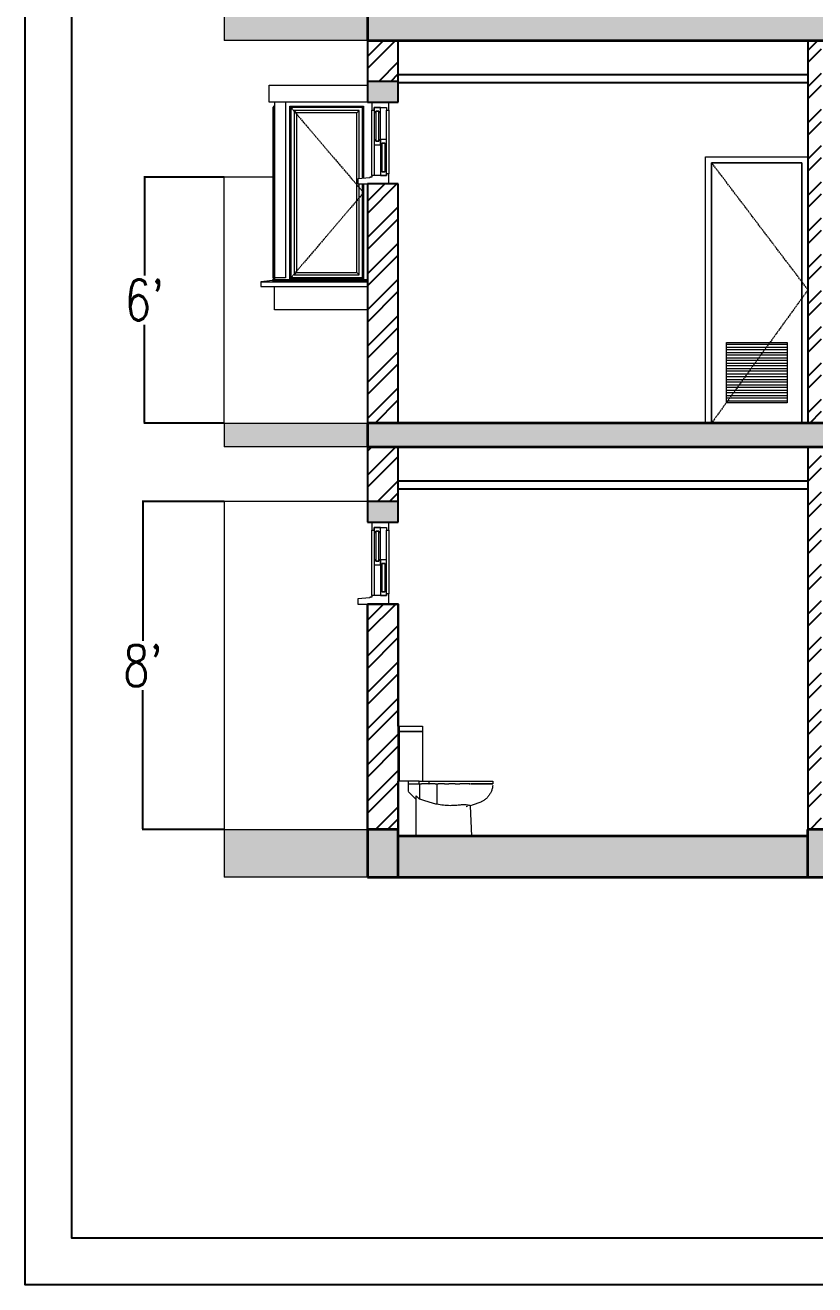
# Model space of a CAD drawing. Header units: inches. Extents: x 13884 to 18519, y 5853 to 8310.
# Drawn here: x 13884 to 14115.3, y 5852.9 to 6221.7 of the extents above; entities that cross this region are included whole.
import ezdxf

# ---------------------------------------------------------------- set-up
doc = ezdxf.new("R2010")
doc.units = ezdxf.units.IN
doc.header["$LTSCALE"] = 0.5
doc.header["$MEASUREMENT"] = 0
doc.linetypes.add('Centre', pattern=[1.25, 0.25, -0.1875, 0.625, -0.1875])
for name, color, linetype, lineweight in [('A-CLNGSUM', 5, 'Continuous', 9), ('A-DOORSYM', 1, 'Continuous', 9), ('A-FLOROTM', 6, 'Continuous', 9), ('A-GLAZIDM', 6, 'Continuous', 9), ('A-WALL', 2, 'Continuous', 9), ('P-SANRFIM', 6, 'Continuous', 9)]:
    doc.layers.add(name, color=color, linetype=linetype, lineweight=lineweight)
doc.layers.add('Template', color=7, linetype='Continuous')
doc.styles.get("Standard").update_dxf_attribs({"font": 'romans.shx', "width": 0.75})
doc.dimstyles.get("Standard").update_dxf_attribs({"dimtxt": 0.18, "dimasz": 0.18, "dimexe": 0.18, "dimexo": 0.0625, "dimgap": 0.09, "dimtad": 0, "dimtih": 1, "dimtoh": 1, "dimdec": 4, "dimzin": 0, "dimdsep": 46, "dimtxsty": 'Standard', "dimcen": 0.09, "dimadec": 0, "dimazin": 0, "dimtfac": 1, "dimtdec": 4, "dimtofl": 0, "dimtmove": 0, "dimatfit": 3, "dimfxl": 0, "dimtolj": 1, "dimtzin": 0, "dimarcsym": 0})
pattern_1 = [(45, (14598.2434, 5982.607), (-5.3033, 5.3033), []), (45, (14601.779, 5982.607), (-5.3033, 5.3033), [])]

# ---------------------------------------------------------------- blocks, each defined once
blk = doc.blocks.new('Concept - Sash - W4-132859-Section 1')
at = {"layer": 'A-GLAZIDM', "color": 252, "lineweight": 18}
for p, q in [((-339.17, 104), (-344.13, 104)), ((-344.13, 104), (-344.13, 101.64)), ((-339.17, 101.64), (-339.17, 104)), ((-344.13, 101.64), (-343.42, 101.64)), ((-343.42, 101.64), (-343.42, 102.43)), ((-343.42, 102.43), (-339.88, 102.43)), ((-341.65, 102.43), (-343.42, 102.43)), ((-343.42, 102.43), (-343.42, 100.97)), ((-343.42, 100.97), (-343.01, 100.97)), ((-342.06, 101.36), (-343.01, 101.36)), ((-343.01, 101.36), (-343.01, 92.57)), ((-343.01, 100.97), (-343.01, 101.36)), ((-343.01, 101.36), (-342.06, 101.36)), ((-342.06, 92.57), (-342.06, 101.36)), ((-342.06, 101.36), (-342.06, 100.97)), ((-342.06, 100.97), (-341.65, 100.97)), ((-341.65, 100.97), (-341.65, 102.43)), ((-339.88, 102.43), (-339.88, 101.64)), ((-339.88, 101.64), (-339.17, 101.64)), ((-343.01, 92.97), (-343.42, 92.97)), ((-343.42, 92.97), (-343.42, 91.51)), ((-343.01, 92.57), (-343.01, 92.97)), ((-343.01, 92.57), (-342.06, 92.57)), ((-342.06, 92.57), (-343.01, 92.57)), ((-341.65, 92.97), (-342.06, 92.97)), ((-342.06, 92.97), (-342.06, 92.57)), ((-339.88, 92.98), (-341.65, 92.98)), ((-341.65, 92.98), (-341.65, 91.52)), ((-341.65, 91.51), (-341.65, 92.97)), ((-339.88, 91.52), (-339.88, 92.98)), ((-343.42, 91.51), (-341.65, 91.51)), ((-341.65, 91.52), (-341.24, 91.52)), ((-340.29, 91.92), (-341.24, 91.92)), ((-341.24, 91.92), (-341.24, 83.55)), ((-341.24, 91.52), (-341.24, 91.92)), ((-341.24, 91.92), (-340.29, 91.92)), ((-340.29, 83.55), (-340.29, 91.92)), ((-340.29, 91.92), (-340.29, 91.52)), ((-340.29, 91.52), (-339.88, 91.52)), ((-344.72, 81.83), (-348.27, 81.55)), ((-348.27, 81.55), (-348.27, 80)), ((-344.13, 82.01), (-344.72, 81.98)), ((-344.72, 81.98), (-344.72, 81.83)), ((-339.88, 82.48), (-344.13, 82.48)), ((-344.13, 82.48), (-344.13, 82.01)), ((-341.24, 83.94), (-341.65, 83.94)), ((-341.65, 83.94), (-341.65, 82.48)), ((-341.65, 82.48), (-339.88, 82.48)), ((-341.24, 83.55), (-341.24, 83.94)), ((-341.24, 83.55), (-340.29, 83.55)), ((-340.29, 83.55), (-341.24, 83.55)), ((-339.88, 83.94), (-340.29, 83.94)), ((-340.29, 83.94), (-340.29, 83.55)), ((-339.88, 82.48), (-339.88, 83.94)), ((-339.17, 82.95), (-339.88, 82.95)), ((-339.88, 82.95), (-339.88, 82.48)), ((-339.17, 80), (-339.17, 82.95)), ((-348.27, 80), (-339.17, 80))]:
    blk.add_line(p, q, dxfattribs=at)
at = {"layer": 'A-GLAZIDM', "color": 252}
for p, q in [((-344.13, 82.48), (-344.13, 101.64)), ((-343.42, 100.97), (-343.42, 92.97)), ((-341.65, 92.98), (-341.65, 100.97)), ((-339.88, 92.98), (-339.88, 101.64)), ((-339.17, 101.64), (-339.17, 82.95)), ((-343.42, 91.51), (-343.42, 82.48)), ((-341.65, 91.51), (-341.65, 83.94)), ((-339.88, 83.94), (-339.88, 91.52))]:
    blk.add_line(p, q, dxfattribs=at)
blk = doc.blocks.new('WC w Cistern _5_ - 540 x 360mm-140452-Section 1')
at = {"layer": 'P-SANRFIM', "color": 7}
for p, q in [((-336.39, 46.28), (-336.04, 46.28)), ((-336.39, 46.28), (-336.39, 44.71)), ((-336.04, 44.71), (-336.39, 44.71)), ((-336.39, 44.71), (-336.04, 44.71)), ((-336.39, 44.71), (-336.39, 30.14)), ((-336.04, 46.28), (-335.54, 46.28)), ((-336.04, 44.71), (-336.04, 46.28)), ((-335.54, 44.71), (-336.04, 44.71)), ((-336.04, 44.71), (-335.54, 44.71)), ((-336.04, 30.14), (-336.04, 44.71)), ((-335.54, 46.28), (-333.42, 46.28)), ((-333.42, 44.71), (-335.54, 44.71)), ((-335.54, 44.71), (-333.42, 44.71)), ((-333.42, 46.28), (-331.9, 46.28)), ((-331.9, 44.71), (-333.42, 44.71)), ((-333.42, 44.71), (-331.9, 44.71)), ((-331.9, 46.28), (-330.69, 46.28)), ((-330.69, 44.71), (-331.9, 44.71)), ((-331.9, 44.71), (-330.69, 44.71)), ((-330.69, 46.28), (-330.3, 46.28)), ((-330.3, 44.71), (-330.69, 44.71)), ((-330.69, 44.71), (-330.3, 44.71)), ((-330.3, 46.28), (-329.61, 46.28)), ((-329.61, 44.71), (-330.3, 44.71)), ((-330.3, 44.71), (-329.61, 44.71)), ((-329.61, 46.28), (-329.26, 46.28)), ((-329.26, 44.71), (-329.61, 44.71)), ((-329.61, 44.71), (-329.26, 44.71)), ((-329.21, 44.71), (-329.21, 46.28)), ((-329.21, 30.14), (-329.21, 44.71)), ((-336.04, 30.14), (-336.39, 30.14)), ((-335.54, 30.14), (-336.04, 30.14)), ((-333.42, 30.14), (-335.54, 30.14)), ((-333.42, 29.35), (-333.42, 30.14)), ((-331.9, 30.14), (-333.42, 30.14)), ((-330.69, 30.14), (-331.9, 30.14)), ((-330.3, 30.14), (-330.69, 30.14)), ((-330.27, 30.14), (-328.9, 30.14)), ((-330.27, 29.35), (-330.27, 30.14)), ((-328.9, 30.14), (-327.49, 30.14)), ((-327.49, 30.14), (-327.49, 29.35)), ((-327.39, 30.14), (-318.19, 30.14)), ((-327.39, 29.35), (-327.39, 30.14)), ((-318.19, 30.14), (-315.15, 30.14)), ((-315.15, 30.14), (-312.24, 30.14)), ((-312.24, 30.14), (-310.09, 30.14)), ((-310.09, 30.14), (-309.35, 30.14)), ((-309.35, 30.14), (-308.88, 30.14)), ((-308.88, 30.14), (-308.71, 30.14)), ((-308.71, 30.14), (-308.71, 29.35)), ((-333.42, 29.35), (-330.15, 29.35)), ((-333.42, 28.26), (-333.42, 29.35)), ((-333.42, 27.49), (-333.42, 28.26)), ((-333.42, 27.09), (-333.42, 27.49)), ((-331.17, 24.75), (-333.42, 27.04)), ((-331.17, 14), (-331.17, 25.82)), ((-330.15, 29.35), (-329.59, 29.35)), ((-330.15, 29.35), (-330.15, 28.5)), ((-330.15, 29.35), (-330.15, 28.06)), ((-330.15, 28.06), (-330.15, 26.83)), ((-330.15, 26.83), (-330.15, 24.82)), ((-328.55, 29.35), (-329.59, 29.35)), ((-327.49, 29.35), (-328.55, 29.35)), ((-327.49, 29.35), (-327.39, 29.35)), ((-325.6, 29.35), (-327.39, 29.35)), ((-325.59, 29.35), (-325.06, 29.35)), ((-325.06, 29.35), (-324.73, 29.35)), ((-325.06, 29.35), (-325.06, 28.55)), ((-325.06, 28.55), (-325.06, 27.75)), ((-325.06, 27.75), (-325.06, 26.98)), ((-325.06, 26.98), (-325.06, 26.23)), ((-325.06, 26.23), (-325.06, 25.54)), ((-322.91, 29.35), (-324.73, 29.35)), ((-322.91, 29.35), (-321.8, 29.35)), ((-321.8, 29.35), (-321.55, 29.35)), ((-319.7, 29.35), (-321.55, 29.35)), ((-319.7, 29.35), (-318.53, 29.35)), ((-318.53, 29.35), (-318.36, 29.35)), ((-318.19, 29.35), (-318.37, 29.35)), ((-315.32, 29.35), (-318.19, 29.35)), ((-315.59, 29.35), (-315.32, 29.35)), ((-315.15, 29.35), (-312.24, 29.35)), ((-312.24, 29.35), (-315.15, 29.35)), ((-310.09, 29.35), (-312.24, 29.35)), ((-310.09, 29.35), (-309.35, 29.35)), ((-309.35, 29.35), (-310.09, 29.35)), ((-308.88, 29.35), (-309.35, 29.35)), ((-308.71, 29.35), (-308.88, 29.35)), ((-330.15, 24.84), (-330.15, 24.82)), ((-325.06, 25.54), (-325.06, 24.31)), ((-325.06, 24.31), (-325.06, 23.8)), ((-325.06, 23.8), (-325.06, 23.36)), ((-316.17, 22.7), (-316.48, 22.63)), ((-314.84, 14), (-315.22, 22.94)), ((-318.58, 14), (-331.17, 14)), ((-316.17, 14), (-318.58, 14)), ((-314.89, 14), (-316.17, 14)), ((-314.89, 14), (-314.89, 14))]:
    blk.add_line(p, q, dxfattribs=at)
for points in [[(-312.24, 29.35), (-311.07, 29.35), (-310.09, 29.35)], [(-308.74, 28.85), (-308.77, 28.61), (-308.8, 28.38), (-308.85, 28.15), (-308.9, 27.92), (-308.97, 27.69), (-309.04, 27.47), (-309.12, 27.24), (-309.21, 27.03), (-309.31, 26.81), (-309.42, 26.6), (-309.54, 26.4), (-309.66, 26.2), (-309.8, 26), (-309.94, 25.81), (-310.08, 25.63), (-310.24, 25.45), (-310.4, 25.28), (-310.57, 25.11), (-310.74, 24.95), (-310.93, 24.8), (-311.11, 24.66), (-311.31, 24.52), (-311.5, 24.39), (-311.71, 24.27), (-311.91, 24.16), (-312.13, 24.05), (-312.24, 24)], [(-309.35, 29.35), (-308.88, 29.35)], [(-308.88, 29.35), (-308.71, 29.35)], [(-312.24, 24), (-313.05, 23.67), (-313.87, 23.36), (-314.71, 23.09), (-315.22, 22.94)]]:
    blk.add_lwpolyline(points, dxfattribs=at)
for points in [[(-330.15, 24.82), (-330.32, 24.99), (-330.66, 25.33), (-331, 25.66), (-331.17, 25.82)], [(-325.06, 23.36), (-325.5, 23.45), (-326.38, 23.67), (-327.25, 23.94), (-327.67, 24.09)], [(-317.96, 23.18), (-318.16, 23.17), (-318.37, 23.15), (-318.58, 23.13)], [(-317.37, 23.2), (-317.56, 23.2), (-317.76, 23.2), (-317.96, 23.18)], [(-316.81, 23.18), (-316.99, 23.2), (-317.17, 23.2), (-317.37, 23.2)], [(-316.32, 23.14), (-316.47, 23.16), (-316.63, 23.17), (-316.81, 23.18)], [(-315.9, 23.08), (-315.96, 23.09), (-316.09, 23.11), (-316.24, 23.13), (-316.32, 23.14)]]:
    blk.add_open_spline(points, degree=3, dxfattribs=at)
for points, knots in [([(-327.67, 24.09), (-328.09, 24.21), (-328.91, 24.46), (-329.74, 24.71), (-330.15, 24.84)], [0, 0, 0, 0, 0.5, 0.9999999, 0.9999999, 0.9999999, 0.9999999]), ([(-318.58, 23.13), (-319.01, 23.07), (-319.87, 22.99), (-321.39, 22.94), (-323.13, 23.04), (-324.42, 23.23), (-325.06, 23.36)], [0, 0, 0, 0, 0.2, 0.4, 0.7, 1, 1, 1, 1]), ([(-315.35, 22.97), (-315.4, 22.98), (-315.56, 23.02), (-315.77, 23.06), (-315.9, 23.08)], [0.5882353, 0.5882353, 0.5882353, 0.5882353, 0.6470588, 0.7058823, 0.7058823, 0.7058823, 0.7058823]), ([(-315.23, 22.94), (-315.21, 22.94), (-315.21, 22.94), (-315.29, 22.96), (-315.35, 22.97)], [0.4705882, 0.4705882, 0.4705882, 0.4705882, 0.5294118, 0.5882352, 0.5882352, 0.5882352, 0.5882352])]:
    blk.add_open_spline(points, degree=3, knots=knots, dxfattribs=at)
blk = doc.blocks.new('Single Shutter with Louvers - D3-123115-Section 1')
at = {"layer": 'A-DOORSYM', "linetype": 'Centre'}
for q in [(-244.62, 211.23), (-244.62, 135)]:
    blk.add_line((-216.39, 174), q, dxfattribs=at)
at = {"layer": 'A-DOORSYM'}
for p, q in [((-218.16, 211.23), (-244.62, 211.23)), ((-244.62, 211.23), (-244.62, 135)), ((-244.62, 135), (-244.62, 211.23)), ((-244.62, 211.23), (-218.16, 211.23)), ((-218.16, 135), (-218.16, 211.23)), ((-218.16, 211.23), (-218.16, 135)), ((-240.25, 140.91), (-240.25, 158.62)), ((-240.25, 158.62), (-222.53, 158.62)), ((-222.53, 158.62), (-222.53, 140.91)), ((-222.53, 158.03), (-240.25, 158.03)), ((-240.25, 157.24), (-222.53, 157.24)), ((-222.53, 156.46), (-240.25, 156.46)), ((-240.25, 155.67), (-222.53, 155.67)), ((-222.53, 154.88), (-240.25, 154.88)), ((-240.25, 154.09), (-222.53, 154.09)), ((-222.53, 153.31), (-240.25, 153.31)), ((-240.25, 152.52), (-222.53, 152.52)), ((-222.53, 151.73), (-240.25, 151.73)), ((-240.25, 150.94), (-222.53, 150.94)), ((-222.53, 150.16), (-240.25, 150.16)), ((-240.25, 149.37), (-222.53, 149.37)), ((-222.53, 148.58), (-240.25, 148.58)), ((-240.25, 147.8), (-222.53, 147.8)), ((-222.53, 147.01), (-240.25, 147.01)), ((-240.25, 146.22), (-222.53, 146.22)), ((-222.53, 145.43), (-240.25, 145.43)), ((-240.25, 144.65), (-222.53, 144.65)), ((-222.53, 143.86), (-240.25, 143.86)), ((-240.25, 143.07), (-222.53, 143.07)), ((-222.53, 142.28), (-240.25, 142.28)), ((-240.25, 141.5), (-222.53, 141.5)), ((-222.53, 140.91), (-240.25, 140.91))]:
    blk.add_line(p, q, dxfattribs=at)
blk = doc.blocks.new('Bay - Rectangular _3_ - 6ft-157447-Section 1')
at = {"layer": 'A-GLAZIDM', "color": 252}
for p, q in [((-374.23, 233.92), (-345.39, 233.92)), ((-374.23, 229), (-374.23, 233.92)), ((-345.39, 229), (-374.23, 229)), ((-372.66, 229), (-372.66, 177.48)), ((-369.39, 229), (-369.39, 177.48)), ((-369.39, 229), (-369.39, 177.48)), ((-372.88, 227.82), (-373.11, 227.39)), ((-373.11, 227.39), (-373.11, 177.51)), ((-372.88, 227.82), (-372.88, 177.09)), ((-372.66, 227.82), (-372.88, 227.82)), ((-368.21, 177.09), (-368.21, 227.82)), ((-367.78, 227.39), (-368.21, 227.82)), ((-368.21, 227.82), (-346.57, 227.82)), ((-367.78, 177.51), (-367.78, 227.39)), ((-346.99, 227.39), (-367.78, 227.39)), ((-366.24, 225.85), (-366.93, 226.54)), ((-366.93, 226.54), (-366.93, 178.37)), ((-347.85, 226.54), (-366.93, 226.54)), ((-366.24, 225.85), (-366.24, 179.06)), ((-348.54, 225.85), (-366.24, 225.85)), ((-347.85, 226.54), (-348.54, 225.85)), ((-348.54, 179.06), (-348.54, 225.85)), ((-347.85, 206.58), (-347.85, 226.54)), ((-346.57, 227.82), (-346.99, 227.39)), ((-346.99, 227.39), (-346.99, 206.65)), ((-346.57, 227.82), (-346.57, 206.69)), ((-347.85, 178.37), (-347.85, 205)), ((-346.99, 205), (-346.99, 177.51)), ((-346.57, 205), (-346.57, 177.09)), ((-373.11, 177.51), (-372.88, 177.09)), ((-372.88, 177.09), (-372.66, 177.09)), ((-369.39, 177.48), (-372.66, 177.48)), ((-372.66, 177.48), (-372.66, 177.01)), ((-369.39, 177.48), (-372.66, 177.48)), ((-367.78, 177.51), (-368.21, 177.09)), ((-346.57, 177.09), (-368.21, 177.09)), ((-346.99, 177.51), (-367.78, 177.51)), ((-366.24, 179.06), (-366.93, 178.37)), ((-366.93, 178.37), (-347.85, 178.37)), ((-366.24, 179.06), (-348.54, 179.06)), ((-348.54, 179.06), (-347.85, 178.37)), ((-346.99, 177.51), (-346.57, 177.09)), ((-373.25, 176.76), (-376.69, 176.33)), ((-376.69, 176.33), (-345.39, 176.33)), ((-376.69, 176.33), (-376.69, 175)), ((-376.69, 175), (-345.39, 175)), ((-372.66, 177.01), (-373.25, 176.96)), ((-373.25, 176.96), (-345.39, 176.96)), ((-373.25, 176.96), (-373.25, 176.76)), ((-373.25, 176.76), (-345.39, 176.76)), ((-372.66, 177.01), (-345.39, 177.01)), ((-372.66, 168.11), (-372.66, 175)), ((-345.39, 168.11), (-372.66, 168.11))]:
    blk.add_line(p, q, dxfattribs=at)
at = {"layer": 'A-GLAZIDM', "color": 252, "linetype": 'Centre'}
for p, q in [((-368.21, 227.82), (-346.57, 202.45)), ((-346.57, 202.45), (-368.21, 177.09))]:
    blk.add_line(p, q, dxfattribs=at)
blk = doc.blocks.new('*D177')
at = {"color": 0, "lineweight": -2}
for p, q in [((13942.29, 6082.23), (13918.34, 6082.23)), ((13918.52, 6082.05), (13918.52, 6041.46)), ((13918.52, 5986.41), (13918.52, 6027)), ((13942.29, 5986.23), (13918.34, 5986.23))]:
    blk.add_line(p, q, dxfattribs=at)
at = {"color": 0}
for points in [[(13918.49, 6082.05), (13918.55, 6082.05), (13918.52, 6082.23)], [(13918.49, 5986.41), (13918.55, 5986.41), (13918.52, 5986.23)]]:
    blk.add_solid(points, dxfattribs=at)
at = {"layer": 'Defpoints', "color": 0}
for p in [(13918.52, 6082.23), (13942.35, 6082.23), (13942.35, 5986.23)]:
    blk.add_point(p, dxfattribs=at)
at = {"color": 4, "insert": (13918.52, 6034.23), "char_height": 12, "attachment_point": 5}
blk.add_mtext("\\A1;8'", dxfattribs=at)
blk = doc.blocks.new('*D178')
at = {"color": 0, "lineweight": -2}
for p, q in [((13942.29, 6177.23), (13918.82, 6177.23)), ((13919, 6177.05), (13919, 6148.46)), ((13919, 6105.41), (13919, 6134)), ((13942.29, 6105.23), (13918.82, 6105.23))]:
    blk.add_line(p, q, dxfattribs=at)
at = {"color": 0}
for points in [[(13918.97, 6177.05), (13919.03, 6177.05), (13919, 6177.23)], [(13918.97, 6105.41), (13919.03, 6105.41), (13919, 6105.23)]]:
    blk.add_solid(points, dxfattribs=at)
at = {"layer": 'Defpoints', "color": 0}
for p in [(13919, 6177.23), (13942.35, 6177.23), (13942.35, 6105.23)]:
    blk.add_point(p, dxfattribs=at)
at = {"color": 4, "insert": (13919, 6141.23), "char_height": 12, "attachment_point": 5}
blk.add_mtext("\\A1;6'", dxfattribs=at)
blk = doc.blocks.new('A3 Paper')
at = {"layer": 'Template', "color": 116}
for points in [[(44544.7, -27531.4), (69442.3, -27531.4), (69442.3, -45137.6), (44544.7, -45137.6)], [(69145.9, -44841.2), (44841.1, -44841.2), (44841.1, -27827.8), (69145.9, -27827.8)]]:
    blk.add_lwpolyline(points, close=True, dxfattribs=at)

msp = doc.modelspace()

# ---------------------------------------------------------------- hatches: boundary and pattern name
h = msp.add_hatch(color=256)
h.dxf.hatch_style = 1
h.paths.add_polyline_path([(14409.34918, 6072.72897), (14405.34918, 6072.72897), (14405.34918, 6066.72897), (14409.34918, 6066.72897)])
h.paths.add_polyline_path([(13993.34918, 6205.22897), (13984.34918, 6205.22897), (13984.34918, 6199.22897), (13993.34918, 6199.22897)])
h.paths.add_polyline_path([(13993.34918, 6324.22897), (13984.34918, 6324.22897), (13984.34918, 6318.22897), (13993.34918, 6318.22897)])
h.paths.add_polyline_path([(13993.34918, 6443.22897), (13984.34918, 6443.22897), (13984.34918, 6437.22897), (13993.34918, 6437.22897)])
h.paths.add_polyline_path([(14581.34918, 6431.22897), (14577.34918, 6431.22897), (14577.34918, 6425.22897), (14581.34918, 6425.22897)])
h.paths.add_polyline_path([(14740.34918, 6427.22897), (14731.34918, 6427.22897), (14731.34918, 6421.22897), (14740.34918, 6421.22897)])
h.paths.add_polyline_path([(14581.34918, 6312.22897), (14577.34918, 6312.22897), (14577.34918, 6306.22897), (14581.34918, 6306.22897)])
h.paths.add_polyline_path([(14740.34918, 6308.22897), (14731.34918, 6308.22897), (14731.34918, 6302.22897), (14740.34918, 6302.22897)])
h.paths.add_polyline_path([(14740.34918, 6187.22897), (14740.34918, 6189.22897), (14731.34918, 6189.22897), (14731.34918, 6183.22897), (14740.34918, 6183.22897)])
h.paths.add_polyline_path([(14581.34918, 6193.22897), (14577.34918, 6193.22897), (14577.34918, 6187.22897), (14581.34918, 6187.22897)])
h = msp.add_hatch(color=256)
h.dxf.hatch_style = 1
h.paths.add_polyline_path([(14782.34918, 6224.22897), (13942.34918, 6224.22897), (13942.34918, 6217.22897), (14782.34918, 6217.22897)])
h = msp.add_hatch()
h.set_pattern_fill('ANSI32', color=256, scale=20)
h.set_pattern_definition([(45, (14598.2434, 5744.607), (-5.3033, 5.3033), []), (45, (14601.779, 5744.607), (-5.3033, 5.3033), [])])
h.paths.add_polyline_path([(13993.34918, 6217.22897), (13984.34918, 6217.22897), (13984.34918, 6205.22897), (13993.34918, 6205.22897)])
h.paths.add_polyline_path([(13993.34918, 6175.22897), (13984.34918, 6175.22897), (13984.34918, 6105.22897), (13993.34918, 6105.22897)])
h.paths.add_polyline_path([(14117.34918, 6217.22897), (14113.34918, 6217.22897), (14113.34918, 6105.22897), (14117.34918, 6105.22897)])
h.paths.add_polyline_path([(14241.34918, 6217.22897), (14237.34918, 6217.22897), (14237.34918, 6105.22897), (14241.34918, 6105.22897)])
h.paths.add_polyline_path([(14437.34918, 6217.22897), (14433.34918, 6217.22897), (14433.34918, 6105.22897), (14437.34918, 6105.22897)])
h.paths.add_polyline_path([(14581.34918, 6217.22897), (14577.34918, 6217.22897), (14577.34918, 6193.22897), (14581.34918, 6193.22897)])
h.paths.add_polyline_path([(14740.34918, 6217.22897), (14731.34918, 6217.22897), (14731.34918, 6189.22897), (14740.34918, 6189.22897)])
h = msp.add_hatch(color=256)
h.dxf.hatch_style = 1
h.paths.add_polyline_path([(14782.34918, 6105.22897), (13942.34918, 6105.22897), (13942.34918, 6098.22897), (14782.34918, 6098.22897)])
h = msp.add_hatch(color=256)
h.dxf.hatch_style = 1
h.paths.add_polyline_path([(13984.34918, 5986.22897), (13942.34918, 5986.22897), (13942.34918, 5972.22897), (13984.34918, 5972.22897)])
h.paths.add_polyline_path([(13993.34918, 6082.22897), (13984.34918, 6082.22897), (13984.34918, 6076.22897), (13993.34918, 6076.22897)])
h.paths.add_polyline_path([(14113.34918, 5984.22897), (13993.34918, 5984.22897), (13993.34918, 5972.22897), (14113.34918, 5972.22897)])
h.paths.add_polyline_path([(13993.34918, 5986.22897), (13984.34918, 5986.22897), (13984.34918, 5972.22897), (13993.34918, 5972.22897)])
h.paths.add_polyline_path([(14502.34918, 5986.22897), (14113.34918, 5986.22897), (14113.34918, 5972.22897), (14502.34918, 5972.22897)])
h.paths.add_polyline_path([(14581.34918, 6098.22897), (14567.34918, 6098.22897), (14567.34918, 5972.22897), (14581.34918, 5972.22897)])
h.paths.add_polyline_path([(14742.84918, 6098.22897), (14728.84918, 6098.22897), (14728.84918, 5972.22897), (14742.84918, 5972.22897)])
h = msp.add_hatch()
h.set_pattern_fill('ANSI32', color=256, scale=20)
h.set_pattern_definition(pattern_1)
h.paths.add_polyline_path([(13993.34918, 6098.22897), (13984.34918, 6098.22897), (13984.34918, 6082.22897), (13993.34918, 6082.22897)])
h.paths.add_polyline_path([(14117.34918, 6098.22897), (14113.34918, 6098.22897), (14113.34918, 5986.22897), (14117.34918, 5986.22897)])
h.paths.add_polyline_path([(14305.34918, 6098.22897), (14301.34918, 6098.22897), (14301.34918, 5986.22897), (14305.34918, 5986.22897)])
h.paths.add_polyline_path([(14409.34918, 6098.22897), (14405.34918, 6098.22897), (14405.34918, 6072.72897), (14409.34918, 6072.72897)])
h.paths.add_polyline_path([(14442.34918, 6098.22897), (14433.34918, 6098.22897), (14433.34918, 5986.22897), (14442.34918, 5986.22897)])
h = msp.add_hatch()
h.set_pattern_fill('ANSI32', color=256, scale=20)
h.set_pattern_definition(pattern_1)
h.paths.add_polyline_path([(13993.34918, 6052.22897), (13984.34918, 6052.22897), (13984.34918, 5986.22897), (13993.34918, 5986.22897)])

# ---------------------------------------------------------------- linework, layer by layer
for p, q in [((13993.34918, 6205.22897), (13984.34918, 6205.22897)), ((13993.34918, 6082.22897), (13984.34918, 6082.22897)), ((13993.34918, 5986.22897), (13993.34918, 6000.37071))]:
    msp.add_line(p, q)
msp.add_lwpolyline([(13984.34918, 6052.22897), (13993.34918, 6052.22897), (13993.34918, 5986.22897), (13984.34918, 5986.22897)], close=True)
at = {"layer": 'A-CLNGSUM', "lineweight": 25}
for p, q in [((14113.34918, 6207.22897), (13993.34918, 6207.22897)), ((13993.34918, 6204.98488), (14113.34918, 6204.98488)), ((14113.34918, 6088.22897), (13993.34918, 6088.22897)), ((13993.34918, 6085.98488), (14113.34918, 6085.98488))]:
    msp.add_line(p, q, dxfattribs=at)
at = {"layer": 'A-FLOROTM'}
for p, q in [((13942.34918, 6224.22897), (13942.34918, 6217.22897)), ((13984.34918, 6217.22897), (13942.34918, 6217.22897)), ((13942.34918, 6105.22897), (13942.34918, 6098.22897)), ((13984.34918, 6098.22897), (13942.34918, 6098.22897)), ((13942.34918, 5986.22897), (13942.34918, 5972.22897)), ((13984.34918, 5972.22897), (13942.34918, 5972.22897))]:
    msp.add_line(p, q, dxfattribs=at)
at = {"layer": 'A-FLOROTM', "lineweight": 35}
for p, q in [((13984.34918, 6224.22897), (13984.34918, 6217.22897)), ((13984.34918, 6217.22897), (14782.34918, 6217.22897)), ((14466.12477, 6105.22897), (13984.34918, 6105.22897)), ((13984.34918, 6105.22897), (13984.34918, 6098.22897)), ((13984.34918, 6098.22897), (14782.34918, 6098.22897)), ((13993.34918, 5986.22897), (13984.34918, 5986.22897)), ((13984.34918, 5986.22897), (13984.34918, 5972.22897)), ((13993.34918, 5972.22897), (13993.34918, 5986.22897)), ((14502.34918, 5986.22897), (14113.34918, 5986.22897)), ((14113.34918, 5972.22897), (14113.34918, 5986.22897)), ((14113.34918, 5984.22897), (13993.34918, 5984.22897)), ((13984.34918, 5972.22897), (14502.34918, 5972.22897))]:
    msp.add_line(p, q, dxfattribs=at)
at = {"layer": 'A-WALL', "lineweight": 25}
for p, q in [((13984.34918, 6219.22897), (13984.34918, 6199.22897)), ((13993.34918, 6199.22897), (13993.34918, 6217.22897)), ((14113.34918, 6217.22897), (14113.34918, 6105.22897)), ((13984.34918, 6199.22897), (13993.34918, 6199.22897)), ((13993.34918, 6175.22897), (13984.34918, 6175.22897)), ((13984.34918, 6175.22897), (13984.34918, 6105.22897)), ((13993.34918, 6105.22897), (13993.34918, 6175.22897)), ((13984.34918, 6100.22897), (13984.34918, 6076.22897)), ((13993.34918, 6076.22897), (13993.34918, 6098.22897)), ((14113.34918, 6098.22897), (14113.34918, 5986.22897)), ((13984.34918, 6076.22897), (13993.34918, 6076.22897)), ((13993.34918, 6052.22897), (13984.34918, 6052.22897)), ((13984.34918, 6052.22897), (13984.34918, 5986.22897)), ((13993.34918, 6016.51244), (13993.34918, 6052.22897))]:
    msp.add_line(p, q, dxfattribs=at)
at = {"layer": 'A-WALL'}
for p, q in [((14083.34918, 6105.22897), (14083.34918, 6183.22897)), ((14083.34918, 6183.22897), (14113.34918, 6183.22897)), ((13942.34918, 6105.22897), (13942.34918, 6177.22897)), ((13956.62685, 6177.22897), (13942.34918, 6177.22897)), ((13942.34918, 6105.22897), (13984.34918, 6105.22897)), ((13984.34918, 6082.22897), (13942.34918, 6082.22897)), ((13942.34918, 6082.22897), (13942.34918, 5986.22897)), ((13942.34918, 5986.22897), (13984.34918, 5986.22897))]:
    msp.add_line(p, q, dxfattribs=at)

# ---------------------------------------------------------------- block references
at = {"xscale": 0.04599530890905365, "yscale": 0.04599530890905365, "zscale": 0.04599530890905365}
msp.add_blockref('A3 Paper', (11835.20163, 7929.00862), dxfattribs=at)
at = {"layer": 'A-DOORSYM'}
msp.add_blockref('Single Shutter with Louvers - D3-123115-Section 1', (14329.73794, 5970.22897), dxfattribs=at)
at = {"layer": 'A-GLAZIDM'}
for name, p in [('Bay - Rectangular _3_ - 6ft-157447-Section 1', (14329.73794, 5970.22897)), ('Concept - Sash - W4-132859-Section 1', (14329.73794, 6095.22897)), ('Concept - Sash - W4-132859-Section 1', (14329.73794, 5972.22897))]:
    msp.add_blockref(name, p, dxfattribs=at)
at = {"layer": 'P-SANRFIM'}
msp.add_blockref('WC w Cistern _5_ - 540 x 360mm-140452-Section 1', (14329.73794, 5970.22897), dxfattribs=at)

# ---------------------------------------------------------------- dimensions: what is measured, and where the dimension line sits
for base, p1, p2, picture, middle in [((13918.99759, 6177.22897), (13942.34918, 6105.22897), (13942.34918, 6177.22897), '*D178', (13918.99759, 6141.22897)), ((13918.51665, 6082.22897), (13942.34918, 5986.22897), (13942.34918, 6082.22897), '*D177', (13918.51665, 6034.22897))]:
    dim = msp.add_linear_dim(base=base, p1=p1, p2=p2, angle=90, dimstyle='Standard', override={"dimtxt": 12, "dimlunit": 4, "dimclrt": 4})
    dim.commit()
    dim.dimension.update_dxf_attribs({"geometry": picture, "text_midpoint": middle, "dimtype": 160})

doc.saveas('drawing.dxf')
